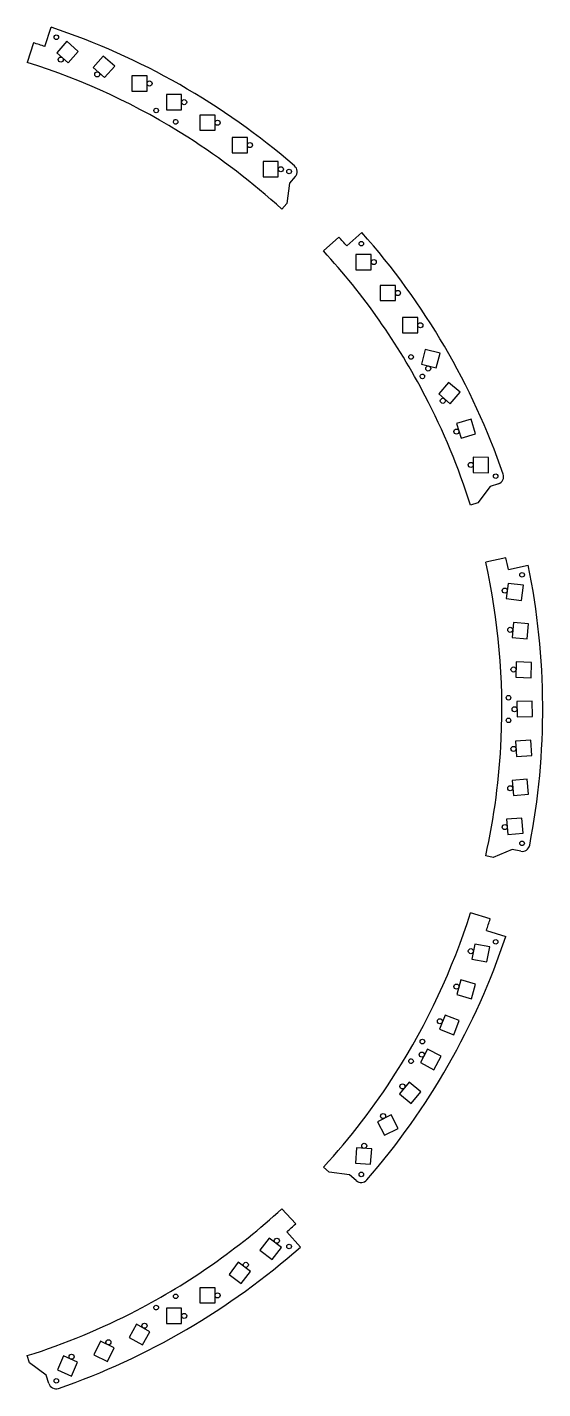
# Model space of a CAD drawing. Header units: millimetres. Extents: x -283 to 283, y -283 to 283.
# Drawn here: x 80 to 283, y -268 to 269 of the extents above; entities that cross this region are included whole.
import ezdxf

# ---------------------------------------------------------------- set-up
doc = ezdxf.new("R2010")
doc.units = ezdxf.units.MM
for name, color, linetype in [('Circle', 7, 'CONTINUOUS'), ('Circle001', 7, 'CONTINUOUS'), ('Circle002', 7, 'CONTINUOUS'), ('Circle003', 7, 'CONTINUOUS'), ('Circle004', 7, 'CONTINUOUS'), ('Circle005', 7, 'CONTINUOUS'), ('Circle006', 7, 'CONTINUOUS'), ('Circle007', 7, 'CONTINUOUS'), ('Circle008', 7, 'CONTINUOUS'), ('Circle009', 7, 'CONTINUOUS'), ('Circle010', 7, 'CONTINUOUS'), ('Circle011', 7, 'CONTINUOUS'), ('Circle012', 7, 'CONTINUOUS'), ('Circle013', 7, 'CONTINUOUS'), ('Circle014', 7, 'CONTINUOUS'), ('Circle015', 7, 'CONTINUOUS'), ('Circle016', 7, 'CONTINUOUS'), ('Circle017', 7, 'CONTINUOUS'), ('Circle018', 7, 'CONTINUOUS'), ('Circle019', 7, 'CONTINUOUS'), ('Circle020', 7, 'CONTINUOUS'), ('Circle070', 7, 'CONTINUOUS'), ('Circle071', 7, 'CONTINUOUS'), ('Circle072', 7, 'CONTINUOUS'), ('Circle073', 7, 'CONTINUOUS'), ('Circle074', 7, 'CONTINUOUS'), ('Circle075', 7, 'CONTINUOUS'), ('Circle076', 7, 'CONTINUOUS'), ('Circle077', 7, 'CONTINUOUS'), ('Circle078', 7, 'CONTINUOUS'), ('Circle079', 7, 'CONTINUOUS'), ('Circle080', 7, 'CONTINUOUS'), ('Circle081', 7, 'CONTINUOUS'), ('Circle082', 7, 'CONTINUOUS'), ('Circle083', 7, 'CONTINUOUS'), ('inserts', 7, 'CONTINUOUS'), ('Rectangle', 7, 'CONTINUOUS'), ('Rectangle001', 7, 'CONTINUOUS'), ('Rectangle002', 7, 'CONTINUOUS'), ('Rectangle003', 7, 'CONTINUOUS'), ('Rectangle004', 7, 'CONTINUOUS'), ('Rectangle005', 7, 'CONTINUOUS'), ('Rectangle006', 7, 'CONTINUOUS'), ('Rectangle007', 7, 'CONTINUOUS'), ('Rectangle008', 7, 'CONTINUOUS'), ('Rectangle009', 7, 'CONTINUOUS'), ('Rectangle010', 7, 'CONTINUOUS'), ('Rectangle011', 7, 'CONTINUOUS'), ('Rectangle012', 7, 'CONTINUOUS'), ('Rectangle013', 7, 'CONTINUOUS'), ('Rectangle014', 7, 'CONTINUOUS'), ('Rectangle015', 7, 'CONTINUOUS'), ('Rectangle016', 7, 'CONTINUOUS'), ('Rectangle017', 7, 'CONTINUOUS'), ('Rectangle018', 7, 'CONTINUOUS'), ('Rectangle019', 7, 'CONTINUOUS'), ('Rectangle020', 7, 'CONTINUOUS'), ('Rectangle070', 7, 'CONTINUOUS'), ('Rectangle071', 7, 'CONTINUOUS'), ('Rectangle072', 7, 'CONTINUOUS'), ('Rectangle073', 7, 'CONTINUOUS'), ('Rectangle074', 7, 'CONTINUOUS'), ('Rectangle075', 7, 'CONTINUOUS'), ('Rectangle076', 7, 'CONTINUOUS'), ('Rectangle077', 7, 'CONTINUOUS'), ('Rectangle078', 7, 'CONTINUOUS'), ('Rectangle079', 7, 'CONTINUOUS'), ('Rectangle080', 7, 'CONTINUOUS'), ('Rectangle081', 7, 'CONTINUOUS'), ('Rectangle082', 7, 'CONTINUOUS'), ('Rectangle083', 7, 'CONTINUOUS')]:
    doc.layers.add(name, color=color, linetype=linetype)

msp = doc.modelspace()

# ---------------------------------------------------------------- linework, layer by layer
at = {"layer": 'Circle'}
msp.add_circle((268.123, -46.4694), 1, dxfattribs=at)
at = {"layer": 'Circle001'}
msp.add_circle((270.285, -31.1958), 1, dxfattribs=at)
at = {"layer": 'Circle002'}
msp.add_circle((271.578, -15.7012), 1, dxfattribs=at)
at = {"layer": 'Circle003'}
msp.add_circle((272.001, -0.07819), 1, dxfattribs=at)
at = {"layer": 'Circle004'}
msp.add_circle((271.572, 15.5798), 1, dxfattribs=at)
at = {"layer": 'Circle005'}
msp.add_circle((270.284, 31.1854), 1, dxfattribs=at)
at = {"layer": 'Circle006'}
msp.add_circle((268.142, 46.6562), 1, dxfattribs=at)
at = {"layer": 'Circle007'}
msp.add_circle((254.73, 96.1445), 1, dxfattribs=at)
at = {"layer": 'Circle008'}
msp.add_circle((249.121, 109.264), 1, dxfattribs=at)
at = {"layer": 'Circle009'}
msp.add_circle((243.769, 121.371), 1, dxfattribs=at)
at = {"layer": 'Circle010'}
msp.add_circle((238.025, 134.126), 1, dxfattribs=at)
at = {"layer": 'Circle011'}
msp.add_circle((234.92, 151.16), 1, dxfattribs=at)
at = {"layer": 'Circle012'}
msp.add_circle((226.1, 163.85), 1, dxfattribs=at)
at = {"layer": 'Circle013'}
msp.add_circle((216.58, 176.02), 1, dxfattribs=at)
at = {"layer": 'Circle014'}
msp.add_circle((180.02, 212.58), 1, dxfattribs=at)
at = {"layer": 'Circle015'}
msp.add_circle((167.85, 222.1), 1, dxfattribs=at)
at = {"layer": 'Circle016'}
msp.add_circle((155.16, 230.92), 1, dxfattribs=at)
at = {"layer": 'Circle017'}
msp.add_circle((142, 239.02), 1, dxfattribs=at)
at = {"layer": 'Circle018'}
msp.add_circle((128.41, 246.37), 1, dxfattribs=at)
at = {"layer": 'Circle019'}
msp.add_circle((107.776, 249.949), 1, dxfattribs=at)
at = {"layer": 'Circle020'}
msp.add_circle((93.4202, 255.751), 1, dxfattribs=at)
at = {"layer": 'Circle070'}
msp.add_circle((97.6882, -255.063), 1, dxfattribs=at)
at = {"layer": 'Circle071'}
msp.add_circle((112.19, -249.363), 1, dxfattribs=at)
at = {"layer": 'Circle072'}
msp.add_circle((126.373, -242.885), 1, dxfattribs=at)
at = {"layer": 'Circle073'}
msp.add_circle((142, -239.02), 1, dxfattribs=at)
at = {"layer": 'Circle074'}
msp.add_circle((155.16, -230.92), 1, dxfattribs=at)
at = {"layer": 'Circle075'}
msp.add_circle((166.25, -218.9), 1, dxfattribs=at)
at = {"layer": 'Circle076'}
msp.add_circle((178.448, -209.401), 1, dxfattribs=at)
at = {"layer": 'Circle077'}
msp.add_circle((212.853, -172.029), 1, dxfattribs=at)
at = {"layer": 'Circle078'}
msp.add_circle((220.275, -160.29), 1, dxfattribs=at)
at = {"layer": 'Circle079'}
msp.add_circle((227.848, -148.598), 1, dxfattribs=at)
at = {"layer": 'Circle080'}
msp.add_circle((235.492, -136.115), 1, dxfattribs=at)
at = {"layer": 'Circle081'}
msp.add_circle((242.649, -122.942), 1, dxfattribs=at)
at = {"layer": 'Circle082'}
msp.add_circle((249.11, -109.299), 1, dxfattribs=at)
at = {"layer": 'Circle083'}
msp.add_circle((254.8, -95.346), 1, dxfattribs=at)
at = {"layer": 'inserts'}
for p, q in [((87.1705, 260.92), (89.6354, 268.518)), ((82.6819, 262.377), (80.2486, 254.656)), ((185.716, 209.68), (183.391, 207.067)), ((183.391, 207.067), (182.408, 199.065)), ((182.408, 199.065), (180.415, 196.824)), ((205.952, 182.378), (211.885, 187.725)), ((202.793, 185.884), (196.825, 180.414)), ((262.355, 87.6298), (257.503, 81.1915)), ((265.674, 88.7305), (262.355, 87.6298)), ((257.503, 81.1915), (254.656, 80.2475)), ((268.566, 59.584), (260.663, 57.8305)), ((269.549, 54.9684), (277.361, 56.6323)), ((263.6, -58.4375), (260.662, -57.8316)), ((271.021, -55.288), (263.6, -58.4375)), ((274.446, -55.9944), (271.021, -55.288)), ((262.377, -82.6819), (254.656, -80.2486)), ((260.92, -87.1705), (268.518, -89.6354)), ((199.065, -182.408), (196.824, -180.415)), ((207.067, -183.391), (199.065, -182.408)), ((209.68, -185.716), (207.067, -183.391)), ((185.884, -202.793), (180.414, -196.825)), ((182.378, -205.952), (187.725, -211.885)), ((81.1915, -257.503), (80.2475, -254.656)), ((87.6298, -262.355), (81.1915, -257.503)), ((88.7305, -265.674), (87.6298, -262.355))]:
    msp.add_line(p, q, dxfattribs=at)
for centre in [(91.6888, 264.562), (130.965, 235.728), (183.273, 211.686), (211.686, 183.273), (231.284, 138.664), (264.562, 91.6888), (274.962, 52.8763), (269.629, 4.44461), (274.962, -52.8763), (264.562, -91.6888), (235.728, -130.965), (211.686, -183.273), (183.273, -211.686), (138.664, -231.284), (91.6888, -264.562)]:
    msp.add_circle(centre, 0.9, dxfattribs=at)
for centre, radius, start, end in [((0, 0), 283.084, 49.0771, 71.5402), ((0, 0), 275.097, 71.5261, 72.509), ((183.483, 211.647), 2.97587, -41.3739, 49.0771), ((0, 0), 283.084, 19.0771, 41.5402), ((0, 0), 275.097, 41.5261, 42.509), ((264.724, 91.5505), 2.97587, -71.3739, 19.0771), ((0, 0), 275.097, 11.5261, 12.509), ((0, 0), 283.084, -10.9229, 11.5402), ((275.033, -53.077), 2.97587, -101.374, -10.9229), ((0, 0), 275.097, -18.4739, -17.491), ((0, 0), 283.084, -40.9229, -18.4598), ((211.647, -183.483), 2.97587, -131.374, -40.9229), ((0, 0), 275.097, -48.4739, -47.491), ((0, 0), 283.084, -70.9229, -48.4598), ((91.5505, -264.724), 2.97587, -161.374, -70.9229)]:
    msp.add_arc(centre, radius, start, end, dxfattribs=at)
for points, knots in [([(180.415, 196.824), (168.956, 207.329), (156.577, 216.829), (143.467, 225.181), (123.803, 237.713), (102.489, 247.651), (80.2486, 254.656)], [0, 0, 0, 0, 0.4, 0.4, 0.4, 1, 1, 1, 1]), ([(139.443, 230.834), (139.555, 231.025), (139.591, 231.259), (139.543, 231.476), (139.489, 231.73), (139.319, 231.955), (139.09, 232.076), (138.894, 232.182), (138.659, 232.211), (138.444, 232.156), (138.193, 232.094), (137.972, 231.917), (137.858, 231.685), (137.759, 231.486), (137.737, 231.251), (137.798, 231.037), (137.858, 230.823), (138.001, 230.635), (138.19, 230.518), (138.378, 230.401), (138.611, 230.357), (138.829, 230.399), (139.084, 230.445), (139.315, 230.608), (139.443, 230.834)], [0, 0, 0, 0, 0.117647, 0.117647, 0.117647, 0.254902, 0.254902, 0.254902, 0.372549, 0.372549, 0.372549, 0.509804, 0.509804, 0.509804, 0.627451, 0.627451, 0.627451, 0.745098, 0.745098, 0.745098, 0.862745, 0.862745, 0.862745, 1, 1, 1, 1]), ([(254.656, 80.2475), (249.985, 95.0739), (244.015, 109.491), (236.837, 123.279), (226.074, 143.964), (212.584, 163.227), (196.825, 180.414)], [0, 0, 0, 0, 0.4, 0.4, 0.4, 1, 1, 1, 1]), ([(236.178, 130.186), (236.371, 130.296), (236.519, 130.481), (236.586, 130.693), (236.666, 130.939), (236.631, 131.22), (236.493, 131.439), (236.377, 131.628), (236.188, 131.771), (235.974, 131.831), (235.725, 131.903), (235.446, 131.86), (235.231, 131.716), (235.046, 131.594), (234.909, 131.401), (234.855, 131.185), (234.8, 130.97), (234.83, 130.735), (234.935, 130.54), (235.04, 130.344), (235.219, 130.19), (235.429, 130.117), (235.673, 130.029), (235.954, 130.055), (236.178, 130.186)], [0, 0, 0, 0, 0.117647, 0.117647, 0.117647, 0.254902, 0.254902, 0.254902, 0.372549, 0.372549, 0.372549, 0.509804, 0.509804, 0.509804, 0.627451, 0.627451, 0.627451, 0.745098, 0.745098, 0.745098, 0.862745, 0.862745, 0.862745, 1, 1, 1, 1]), ([(260.662, -57.8316), (264.03, -42.6559), (266.068, -27.1856), (266.746, -11.6555), (267.768, 11.6398), (265.717, 35.0671), (260.663, 57.8305)], [0, 0, 0, 0, 0.4, 0.4, 0.4, 1, 1, 1, 1]), ([(269.629, -5.34461), (269.851, -5.34536), (270.072, -5.25983), (270.236, -5.10971), (270.428, -4.93608), (270.538, -4.67597), (270.529, -4.41689), (270.523, -4.19497), (270.43, -3.97694), (270.275, -3.81809), (270.096, -3.63102), (269.833, -3.52899), (269.574, -3.54631), (269.352, -3.55923), (269.137, -3.65818), (268.983, -3.81809), (268.828, -3.97694), (268.736, -4.19497), (268.73, -4.41689), (268.722, -4.63876), (268.801, -4.86206), (268.946, -5.03016), (269.113, -5.22792), (269.37, -5.34597), (269.629, -5.34461)], [0, 0, 0, 0, 0.117647, 0.117647, 0.117647, 0.254902, 0.254902, 0.254902, 0.372549, 0.372549, 0.372549, 0.509804, 0.509804, 0.509804, 0.627451, 0.627451, 0.627451, 0.745098, 0.745098, 0.745098, 0.862745, 0.862745, 0.862745, 1, 1, 1, 1]), ([(196.824, -180.415), (207.329, -168.956), (216.829, -156.577), (225.181, -143.467), (237.713, -123.803), (247.651, -102.489), (254.656, -80.2486)], [0, 0, 0, 0, 0.4, 0.4, 0.4, 1, 1, 1, 1]), ([(230.834, -139.443), (231.025, -139.555), (231.259, -139.591), (231.476, -139.543), (231.73, -139.489), (231.955, -139.319), (232.076, -139.09), (232.182, -138.894), (232.211, -138.659), (232.156, -138.444), (232.094, -138.193), (231.917, -137.972), (231.685, -137.858), (231.486, -137.759), (231.251, -137.737), (231.037, -137.798), (230.823, -137.858), (230.635, -138.001), (230.518, -138.19), (230.401, -138.378), (230.357, -138.611), (230.399, -138.829), (230.445, -139.084), (230.608, -139.315), (230.834, -139.443)], [0, 0, 0, 0, 0.117647, 0.117647, 0.117647, 0.254902, 0.254902, 0.254902, 0.372549, 0.372549, 0.372549, 0.509804, 0.509804, 0.509804, 0.627451, 0.627451, 0.627451, 0.745098, 0.745098, 0.745098, 0.862745, 0.862745, 0.862745, 1, 1, 1, 1]), ([(80.2475, -254.656), (95.0739, -249.985), (109.491, -244.015), (123.279, -236.837), (143.964, -226.074), (163.227, -212.584), (180.414, -196.825)], [0, 0, 0, 0, 0.4, 0.4, 0.4, 1, 1, 1, 1]), ([(130.186, -236.178), (130.296, -236.371), (130.481, -236.519), (130.693, -236.586), (130.939, -236.666), (131.22, -236.631), (131.439, -236.493), (131.628, -236.377), (131.771, -236.188), (131.831, -235.974), (131.903, -235.725), (131.86, -235.446), (131.716, -235.231), (131.594, -235.046), (131.401, -234.909), (131.185, -234.855), (130.97, -234.8), (130.735, -234.83), (130.54, -234.935), (130.344, -235.04), (130.19, -235.219), (130.117, -235.429), (130.029, -235.673), (130.055, -235.954), (130.186, -236.178)], [0, 0, 0, 0, 0.117647, 0.117647, 0.117647, 0.254902, 0.254902, 0.254902, 0.372549, 0.372549, 0.372549, 0.509804, 0.509804, 0.509804, 0.627451, 0.627451, 0.627451, 0.745098, 0.745098, 0.745098, 0.862745, 0.862745, 0.862745, 1, 1, 1, 1])]:
    msp.add_open_spline(points, degree=3, knots=knots, dxfattribs=at)
at = {"layer": 'Rectangle'}
for p, q in [((274.861, -42.92), (268.88, -43.3991)), ((268.88, -43.3991), (269.359, -49.38)), ((275.34, -48.9009), (274.861, -42.92)), ((269.359, -49.38), (275.34, -48.9009))]:
    msp.add_line(p, q, dxfattribs=at)
at = {"layer": 'Rectangle001'}
for p, q in [((276.999, -27.6019), (271.022, -28.1206)), ((271.022, -28.1206), (271.541, -34.0981)), ((277.518, -33.5794), (276.999, -27.6019)), ((271.541, -34.0981), (277.518, -33.5794))]:
    msp.add_line(p, q, dxfattribs=at)
at = {"layer": 'Rectangle002'}
for p, q in [((278.376, -12.2675), (272.388, -12.6443)), ((272.388, -12.6443), (272.764, -18.6325)), ((278.752, -18.2557), (278.376, -12.2675)), ((272.764, -18.6325), (278.752, -18.2557))]:
    msp.add_line(p, q, dxfattribs=at)
at = {"layer": 'Rectangle003'}
for p, q in [((278.941, 3.05807), (272.942, 2.94079)), ((272.942, 2.94079), (273.059, -3.05807)), ((279.058, -2.94079), (278.941, 3.05807)), ((273.059, -3.05807), (279.058, -2.94079))]:
    msp.add_line(p, q, dxfattribs=at)
at = {"layer": 'Rectangle004'}
for p, q in [((272.669, 18.5458), (272.474, 12.549)), ((278.666, 18.351), (272.669, 18.5458)), ((278.471, 12.3542), (278.666, 18.351)), ((272.474, 12.549), (278.471, 12.3542))]:
    msp.add_line(p, q, dxfattribs=at)
at = {"layer": 'Rectangle005'}
for p, q in [((271.532, 34.091), (271.029, 28.1121)), ((277.511, 33.5879), (271.532, 34.091)), ((277.008, 27.609), (277.511, 33.5879)), ((271.029, 28.1121), (277.008, 27.609))]:
    msp.add_line(p, q, dxfattribs=at)
at = {"layer": 'Rectangle006'}
for p, q in [((269.514, 49.5055), (268.754, 43.5538)), ((275.466, 48.7462), (269.514, 49.5055)), ((274.706, 42.7945), (275.466, 48.7462)), ((268.754, 43.5538), (274.706, 42.7945))]:
    msp.add_line(p, q, dxfattribs=at)
at = {"layer": 'Rectangle007'}
for p, q in [((255.771, 99.1306), (255.689, 93.1311)), ((261.771, 99.0489), (255.771, 99.1306)), ((261.689, 93.0494), (261.771, 99.0489)), ((255.689, 93.1311), (261.689, 93.0494))]:
    msp.add_line(p, q, dxfattribs=at)
at = {"layer": 'Rectangle008'}
for p, q in [((254.955, 114.159), (249.211, 112.425)), ((256.689, 108.415), (254.955, 114.159)), ((249.211, 112.425), (250.945, 106.681)), ((250.945, 106.681), (256.689, 108.415))]:
    msp.add_line(p, q, dxfattribs=at)
at = {"layer": 'Rectangle009'}
for p, q in [((246.042, 128.64), (242.14, 124.082)), ((242.14, 124.082), (246.698, 120.18)), ((250.6, 124.738), (246.042, 128.64)), ((246.698, 120.18), (250.6, 124.738))]:
    msp.add_line(p, q, dxfattribs=at)
at = {"layer": 'Rectangle010'}
for p, q in [((236.861, 141.652), (235.368, 135.841)), ((242.672, 140.159), (236.861, 141.652)), ((241.179, 134.348), (242.672, 140.159)), ((235.368, 135.841), (241.179, 134.348))]:
    msp.add_line(p, q, dxfattribs=at)
at = {"layer": 'Rectangle011'}
for p, q in [((233.92, 154.16), (227.92, 154.16)), ((227.92, 154.16), (227.92, 148.16)), ((233.92, 148.16), (233.92, 154.16)), ((227.92, 148.16), (233.92, 148.16))]:
    msp.add_line(p, q, dxfattribs=at)
at = {"layer": 'Rectangle012'}
for p, q in [((225.1, 166.85), (219.1, 166.85)), ((219.1, 166.85), (219.1, 160.85)), ((225.1, 160.85), (225.1, 166.85)), ((219.1, 160.85), (225.1, 160.85))]:
    msp.add_line(p, q, dxfattribs=at)
at = {"layer": 'Rectangle013'}
for p, q in [((215.58, 179.02), (209.58, 179.02)), ((209.58, 179.02), (209.58, 173.02)), ((215.58, 173.02), (215.58, 179.02)), ((209.58, 173.02), (215.58, 173.02))]:
    msp.add_line(p, q, dxfattribs=at)
at = {"layer": 'Rectangle014'}
for p, q in [((179.02, 215.58), (173.02, 215.58)), ((173.02, 215.58), (173.02, 209.58)), ((179.02, 209.58), (179.02, 215.58)), ((173.02, 209.58), (179.02, 209.58))]:
    msp.add_line(p, q, dxfattribs=at)
at = {"layer": 'Rectangle015'}
for p, q in [((166.85, 225.1), (160.85, 225.1)), ((160.85, 225.1), (160.85, 219.1)), ((166.85, 219.1), (166.85, 225.1)), ((160.85, 219.1), (166.85, 219.1))]:
    msp.add_line(p, q, dxfattribs=at)
at = {"layer": 'Rectangle016'}
for p, q in [((154.16, 233.92), (148.16, 233.92)), ((148.16, 233.92), (148.16, 227.92)), ((154.16, 227.92), (154.16, 233.92)), ((148.16, 227.92), (154.16, 227.92))]:
    msp.add_line(p, q, dxfattribs=at)
at = {"layer": 'Rectangle017'}
for p, q in [((141, 242.02), (135, 242.02)), ((135, 242.02), (135, 236.02)), ((141, 236.02), (141, 242.02)), ((135, 236.02), (141, 236.02))]:
    msp.add_line(p, q, dxfattribs=at)
at = {"layer": 'Rectangle018'}
for p, q in [((127.41, 249.37), (121.41, 249.37)), ((121.41, 249.37), (121.41, 243.37)), ((127.41, 243.37), (127.41, 249.37)), ((121.41, 243.37), (127.41, 243.37))]:
    msp.add_line(p, q, dxfattribs=at)
at = {"layer": 'Rectangle019'}
for p, q in [((110.152, 257.184), (106.186, 252.682)), ((106.186, 252.682), (110.688, 248.716)), ((114.654, 253.218), (110.152, 257.184)), ((110.688, 248.716), (114.654, 253.218))]:
    msp.add_line(p, q, dxfattribs=at)
at = {"layer": 'Rectangle020'}
for p, q in [((95.8583, 262.966), (91.8537, 258.498)), ((100.326, 258.962), (95.8583, 262.966)), ((91.8537, 258.498), (96.3217, 254.494)), ((96.3217, 254.494), (100.326, 258.962))]:
    msp.add_line(p, q, dxfattribs=at)
at = {"layer": 'Rectangle070'}
for p, q in [((94.5385, -254.781), (92.1412, -260.281)), ((100.039, -257.179), (94.5385, -254.781)), ((97.6415, -262.679), (100.039, -257.179)), ((92.1412, -260.281), (97.6415, -262.679))]:
    msp.add_line(p, q, dxfattribs=at)
at = {"layer": 'Rectangle071'}
for p, q in [((109.058, -248.932), (106.402, -254.312)), ((114.438, -251.588), (109.058, -248.932)), ((111.782, -256.968), (114.438, -251.588)), ((106.402, -254.312), (111.782, -256.968))]:
    msp.add_line(p, q, dxfattribs=at)
at = {"layer": 'Rectangle072'}
for p, q in [((123.268, -242.284), (120.324, -247.512)), ((128.496, -245.228), (123.268, -242.284)), ((125.552, -250.456), (128.496, -245.228)), ((120.324, -247.512), (125.552, -250.456))]:
    msp.add_line(p, q, dxfattribs=at)
at = {"layer": 'Rectangle073'}
for p, q in [((141, -236.02), (135, -236.02)), ((135, -236.02), (135, -242.02)), ((141, -242.02), (141, -236.02)), ((135, -242.02), (141, -242.02))]:
    msp.add_line(p, q, dxfattribs=at)
at = {"layer": 'Rectangle074'}
for p, q in [((154.16, -227.92), (148.16, -227.92)), ((148.16, -227.92), (148.16, -233.92)), ((154.16, -233.92), (154.16, -227.92)), ((148.16, -233.92), (154.16, -233.92))]:
    msp.add_line(p, q, dxfattribs=at)
at = {"layer": 'Rectangle075'}
for p, q in [((163.25, -217.9), (159.65, -222.7)), ((168.05, -221.5), (163.25, -217.9)), ((159.65, -222.7), (164.45, -226.3)), ((164.45, -226.3), (168.05, -221.5))]:
    msp.add_line(p, q, dxfattribs=at)
at = {"layer": 'Rectangle076'}
for p, q in [((175.457, -208.375), (171.815, -213.143)), ((180.225, -212.017), (175.457, -208.375)), ((171.815, -213.143), (176.583, -216.785)), ((176.583, -216.785), (180.225, -212.017))]:
    msp.add_line(p, q, dxfattribs=at)
at = {"layer": 'Rectangle077'}
for p, q in [((209.792, -172.822), (209.382, -178.808)), ((215.778, -173.232), (209.792, -172.822)), ((215.368, -179.218), (215.778, -173.232)), ((209.382, -178.808), (215.368, -179.218))]:
    msp.add_line(p, q, dxfattribs=at)
at = {"layer": 'Rectangle078'}
for p, q in [((223.401, -159.812), (218.062, -162.549)), ((226.138, -165.151), (223.401, -159.812)), ((218.062, -162.549), (220.799, -167.888)), ((220.799, -167.888), (226.138, -165.151))]:
    msp.add_line(p, q, dxfattribs=at)
at = {"layer": 'Rectangle079'}
for p, q in [((230.537, -146.935), (226.695, -151.543)), ((235.145, -150.777), (230.537, -146.935)), ((226.695, -151.543), (231.303, -155.385)), ((231.303, -155.385), (235.145, -150.777))]:
    msp.add_line(p, q, dxfattribs=at)
at = {"layer": 'Rectangle080'}
for p, q in [((237.787, -133.94), (234.96, -139.233)), ((243.08, -136.767), (237.787, -133.94)), ((234.96, -139.233), (240.253, -142.06)), ((240.253, -142.06), (243.08, -136.767))]:
    msp.add_line(p, q, dxfattribs=at)
at = {"layer": 'Rectangle081'}
for p, q in [((244.68, -120.518), (242.478, -126.1)), ((250.262, -122.72), (244.68, -120.518)), ((248.06, -128.302), (250.262, -122.72)), ((242.478, -126.1), (248.06, -128.302))]:
    msp.add_line(p, q, dxfattribs=at)
at = {"layer": 'Rectangle082'}
for p, q in [((250.911, -106.699), (249.229, -112.459)), ((256.671, -108.381), (250.911, -106.699)), ((249.229, -112.459), (254.989, -114.141)), ((254.989, -114.141), (256.671, -108.381))]:
    msp.add_line(p, q, dxfattribs=at)
at = {"layer": 'Rectangle083'}
for p, q in [((256.34, -92.5843), (255.224, -98.4796)), ((262.236, -93.7004), (256.34, -92.5843)), ((261.12, -99.5957), (262.236, -93.7004)), ((255.224, -98.4796), (261.12, -99.5957))]:
    msp.add_line(p, q, dxfattribs=at)

doc.saveas('drawing.dxf')
